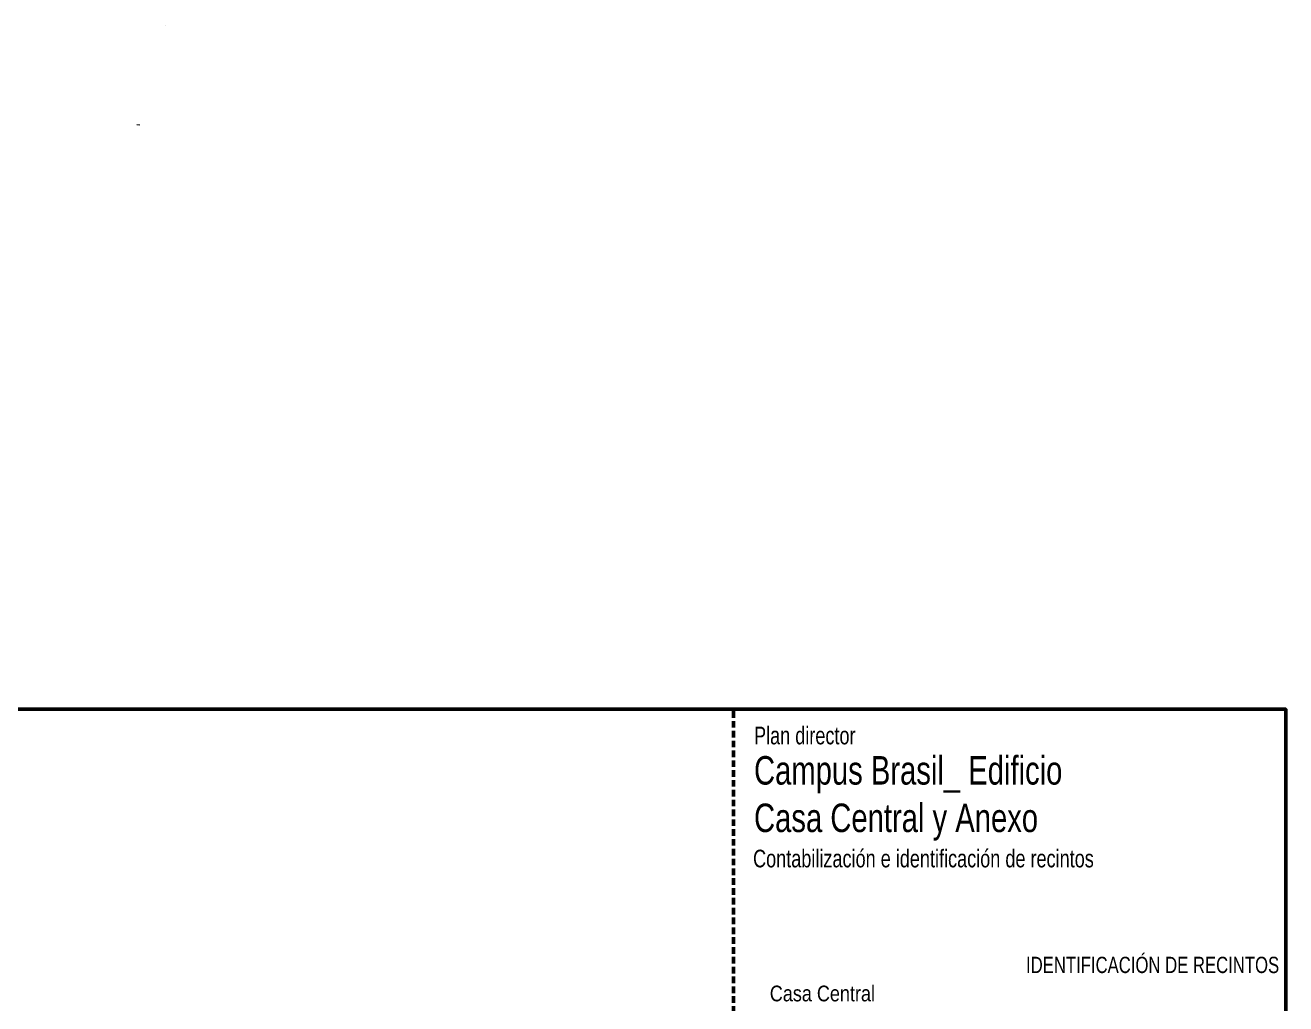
# Model space of a CAD drawing. Header units: millimetres. Extents: x -11418 to -10492, y 10656 to 11360.
# Drawn here: x -10578.1 to -10491.6, y 11265.1 to 11332.2 of the extents above; entities that cross this region are included whole.
import ezdxf

# ---------------------------------------------------------------- set-up
doc = ezdxf.new("R2010")
doc.units = ezdxf.units.MM
doc.linetypes.add('CONTINUA', pattern=[0])
doc.linetypes.add('DASHED2', pattern=[0.375, 0.25, -0.125])
doc.layers.get('0').update_dxf_attribs({"lineweight": 0})
doc.layers.add('0_ muros', color=7, linetype='Continuous', lineweight=20)
doc.styles.add('1', font='romans.shx', dxfattribs={"height": 40})
doc.styles.add('ARIAL', font='arial.ttf', dxfattribs={"height": 35})
doc.styles.add('PATO', font='romans.shx', dxfattribs={"height": 0.22})

msp = doc.modelspace()

# ---------------------------------------------------------------- linework, layer by layer
at = {"color": 5, "linetype": 'DASHED2', "lineweight": 50, "ltscale": 1.8}
msp.add_line((-10495.67, 11285.285), (-10495.67, 11285.285), dxfattribs=at)
at = {"color": 251, "linetype": 'CONTINUA', "lineweight": 50, "ltscale": 1.8, "flags": 128}
msp.add_lwpolyline([(-10687.871, 11171.972), (-10499.007, 11171.972, 0.414214), (-10491.562, 11179.416), (-10491.562, 11285.285), (-10687.871, 11285.285)], format="xyb", close=True, dxfattribs=at)
at = {"color": 251, "linetype": 'DASHED2', "lineweight": 50, "ltscale": 1.8, "flags": 128}
msp.add_lwpolyline([(-10529.471, 11171.972), (-10529.471, 11285.285)], dxfattribs=at)
at = {"layer": '0_ muros'}
msp.add_line((-10570.224, 11325.389), (-10570.424, 11325.395), dxfattribs=at)
msp.add_lwpolyline([(-10568.452, 11332.243), (-10568.452, 11332.243)], close=True, dxfattribs=at)

# ---------------------------------------------------------------- texts
at = {"attachment_point": 1}
for s, insert, char_height, width, style in [('{\\fSwis721 LtCn BT|b0|i0|c0|p34;Plan director\\P\\H1.615x;Campus Brasil_ Edificio \\PCasa Central y Anexo}', (-10528.061, 11284.082), 1.21072, 39.35317, 'ARIAL'), ('{\\fSwis721 LtCn BT|b0|i0|c0|p34;IDENTIFICACIÓN DE RECINTOS}', (-10509.39, 11268.287), 1.11758, 28.20377, '1')]:
    msp.add_mtext(s, dxfattribs=dict(at, insert=insert, char_height=char_height, width=width, style=style))
at = {"color": 251, "attachment_point": 1}
for s, insert, char_height, width, style in [('{\\fSwis721 LtCn BT|b0|i0|c0|p34;Contabilización e identificación de recintos}', (-10528.128, 11275.637), 1.21072, 31.70695, '1'), ('{\\fSwis721 BlkCn BT|b0|i0|c0|p34;\\C7;Casa Central}', (-10526.978, 11266.307), 1.08, 69.23478, 'PATO')]:
    msp.add_mtext(s, dxfattribs=dict(at, insert=insert, char_height=char_height, width=width, style=style))

doc.saveas('drawing.dxf')
